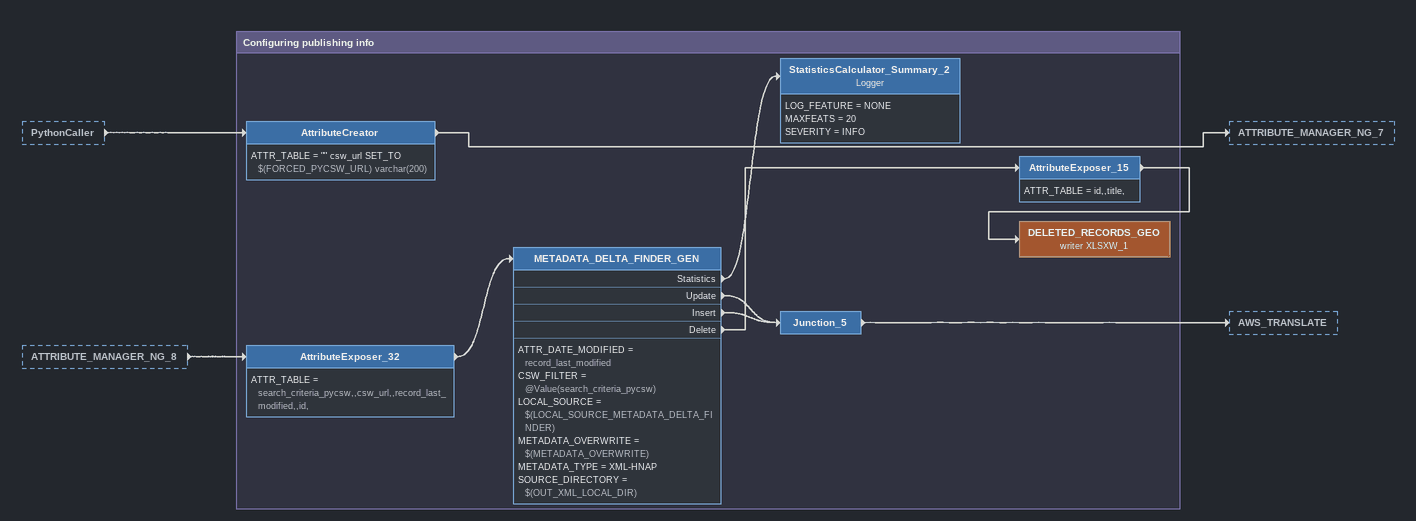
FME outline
PythonCaller [outside]
    -> AttributeCreator
ATTRIBUTE_MANAGER_NG_8 [outside]
    -> AttributeExposer_32

Bookmark: Configuring publishing info
AttributeCreator
    ATTR_TABLE = "" csw_url SET_TO $(FORCED_PYCSW_URL) varchar(200)
    -> ATTRIBUTE_MANAGER_NG_7
AttributeExposer_32
    ATTR_TABLE = search_criteria_pycsw,,csw_url,,record_last_modified,,id,
    -> METADATA_DELTA_FINDER_GEN
METADATA_DELTA_FINDER_GEN
    ATTR_DATE_MODIFIED = record_last_modified
    CSW_FILTER = @Value(search_criteria_pycsw)
    LOCAL_SOURCE = $(LOCAL_SOURCE_METADATA_DELTA_FINDER)
    METADATA_OVERWRITE = $(METADATA_OVERWRITE)
    METADATA_TYPE = XML-HNAP
    SOURCE_DIRECTORY = $(OUT_XML_LOCAL_DIR)
    Statistics -> StatisticsCalculator_Summary_2
    Update -> Junction_5
    Insert -> Junction_5
    Delete -> AttributeExposer_15
StatisticsCalculator_Summary_2: Logger
    LOG_FEATURE = NONE
    MAXFEATS = 20
    SEVERITY = INFO
AttributeExposer_15
    ATTR_TABLE = id,,title,
    -> DELETED_RECORDS_GEO (writer XLSXW_1)
DELETED_RECORDS_GEO (writer XLSXW_1)
Junction_5
    -> AWS_TRANSLATE
